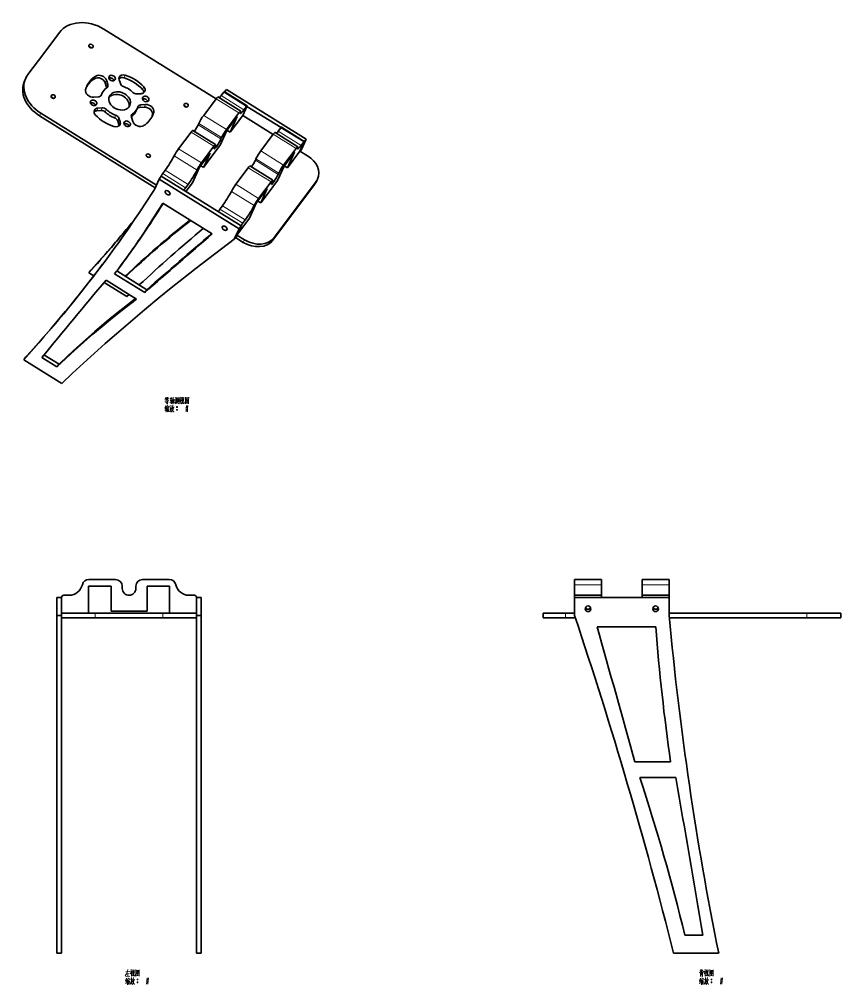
# Model space of a CAD drawing. Extents: x 165 to 1032, y 124 to 736.
# Drawn here: x 667.7 to 1032.5, y 307.2 to 736 of the extents above; entities that cross this region are included whole.
import ezdxf

# ---------------------------------------------------------------- set-up
doc = ezdxf.new("R2010")
doc.units = 0

msp = doc.modelspace()

# ---------------------------------------------------------------- linework, layer by layer
at = {"color": 7, "lineweight": 35, "ltscale": 0.291678}
msp.add_line((685.58, 730.16), (678.58, 720.82), dxfattribs=at)
at = {"color": 7, "lineweight": 35}
for p, q in [((705.25, 731.62), (755.1, 700.63)), ((795.16, 682.77), (759.69, 704.81)), ((676.72, 693.12), (728.11, 661.18)), ((677.25, 694.28), (728.63, 662.34)), ((765.3, 642.94), (729.83, 664.98)), ((766.23, 644.19), (730.76, 666.23)), ((753.41, 640.66), (731.45, 654.3)), ((914.3, 479.16), (956.3, 479.16)), ((1017.49, 472.16), (956.3, 472.16)), ((684.47, 471.16), (684.47, 321.16)), ((686.47, 470.16), (686.47, 321.16)), ((746.47, 471.16), (746.47, 321.16)), ((748.47, 471.16), (748.47, 321.16)), ((1017.49, 470.16), (956.4, 470.16)), ((924.33, 466.16), (950.33, 466.16)), ((958.3, 321.16), (978.3, 321.16))]:
    msp.add_line(p, q, dxfattribs=at)
at = {"color": 7, "lineweight": 35, "ltscale": 0.291677}
msp.add_line((671.58, 711.49), (678.58, 720.82), dxfattribs=at)
at = {"color": 7, "lineweight": 35, "ltscale": 0.031879}
for p, q in [((670.59, 709.81), (670.06, 708.64)), ((720.03, 696.22), (719.5, 695.06)), ((800.17, 665.03), (799.65, 663.87))]:
    msp.add_line(p, q, dxfattribs=at)
at = {"color": 7, "lineweight": 13, "ltscale": 0.03188}
for p, q in [((701.65, 710.74), (701.12, 709.57)), ((706.42, 708.88), (705.9, 707.72)), ((723.78, 698.09), (723.25, 696.93)), ((710.53, 693.39), (710, 692.23)), ((712.5, 690.42), (711.98, 689.26)), ((718.04, 693.95), (717.51, 692.79)), ((767.74, 638.04), (767.21, 636.88))]:
    msp.add_line(p, q, dxfattribs=at)
at = {"color": 7, "lineweight": 35, "ltscale": 0.049095}
msp.add_line((705.9, 707.72), (706.51, 705.85), dxfattribs=at)
at = {"color": 7, "lineweight": 35, "ltscale": 0.049094}
for p, q in [((706.42, 708.88), (707.04, 707.01)), ((718.15, 690.58), (717.53, 692.45))]:
    msp.add_line(p, q, dxfattribs=at)
at = {"color": 7, "lineweight": 35, "ltscale": 0.042528}
for p, q in [((712.6, 707.43), (712.07, 709.04)), ((711.97, 692.04), (712.5, 690.42))]:
    msp.add_line(p, q, dxfattribs=at)
at = {"color": 7, "lineweight": 13, "ltscale": 0.031879}
for p, q in [((714.81, 711.11), (714.28, 709.95)), ((707.04, 707.01), (706.51, 705.85)), ((723.01, 706.01), (722.48, 704.85)), ((702.68, 696.52), (702.16, 695.36)), ((704.53, 696.66), (704, 695.5)), ((706.44, 695.93), (705.91, 694.77)), ((721.65, 697.93), (721.12, 696.77)), ((727.42, 694.72), (726.89, 693.56)), ((677.25, 694.28), (676.72, 693.12)), ((711.97, 692.04), (711.45, 690.87)), ((799.51, 663.91), (798.98, 662.74)), ((780.85, 639.01), (780.32, 637.85))]:
    msp.add_line(p, q, dxfattribs=at)
at = {"color": 7, "lineweight": 35, "ltscale": 0.031878}
msp.add_line((704.54, 703.24), (704.02, 702.08), dxfattribs=at)
at = {"color": 7, "lineweight": 35, "ltscale": 0.046906}
for p, q in [((758.5, 703.56), (757.37, 702.06)), ((783.89, 687.78), (782.76, 686.28)), ((731.44, 667.47), (732.56, 668.97)), ((741.57, 661.17), (742.7, 662.67)), ((756.83, 651.69), (757.95, 653.19)), ((766.96, 645.39), (768.08, 646.89))]:
    msp.add_line(p, q, dxfattribs=at)
at = {"color": 7, "lineweight": 13, "ltscale": 0.298271}
for p, q in [((768.63, 697.26), (758.5, 703.56)), ((757.3, 682.84), (747.17, 689.14)), ((757.56, 683.42), (747.43, 689.72)), ((794.02, 681.48), (783.89, 687.78)), ((754.14, 679.55), (744.01, 685.85)), ((790.64, 678.59), (780.51, 684.88)), ((785.13, 671.23), (775, 677.53)), ((746.65, 669.02), (736.52, 675.32)), ((782.69, 667.06), (772.56, 673.36)), ((742.7, 662.67), (732.56, 668.97)), ((741.57, 661.17), (731.44, 667.47)), ((774.02, 656.42), (763.89, 662.71)), ((772.04, 653.24), (761.91, 659.54)), ((768.08, 646.89), (757.95, 653.19)), ((766.96, 645.39), (756.83, 651.69))]:
    msp.add_line(p, q, dxfattribs=at)
at = {"color": 7, "lineweight": 35, "ltscale": 0.298273}
msp.add_line((768.9, 697.53), (758.76, 703.83), dxfattribs=at)
at = {"color": 7, "lineweight": 35, "ltscale": 0.03324}
msp.add_line((758.9, 703.75), (759.69, 704.81), dxfattribs=at)
at = {"color": 7, "lineweight": 35, "ltscale": 0.05344}
for p, q in [((702.93, 701.53), (700.79, 701.37)), ((721.65, 697.93), (723.78, 698.09))]:
    msp.add_line(p, q, dxfattribs=at)
at = {"color": 7, "lineweight": 13, "ltscale": 0.009233}
msp.add_line((704.28, 702.5), (704.12, 702.16), dxfattribs=at)
at = {"color": 7, "lineweight": 35, "ltscale": 0.046291}
for p, q in [((721.89, 702.94), (720.04, 702.8)), ((702.68, 696.52), (704.53, 696.66))]:
    msp.add_line(p, q, dxfattribs=at)
at = {"color": 7, "lineweight": 35, "ltscale": 0.2297}
for p, q in [((749.61, 693.31), (755.12, 700.66)), ((759.74, 687.01), (765.26, 694.37)), ((744.01, 685.85), (738.5, 678.49)), ((775, 677.53), (780.51, 684.88)), ((785.13, 671.23), (790.64, 678.59)), ((769.4, 670.06), (763.89, 662.71))]:
    msp.add_line(p, q, dxfattribs=at)
at = {"color": 7, "lineweight": 13, "ltscale": 0.298272}
for p, q in [((765.26, 694.37), (755.12, 700.66)), ((759.74, 687.01), (749.61, 693.31)), ((748.63, 672.2), (738.5, 678.49)), ((740.84, 659.97), (730.71, 666.26)), ((766.23, 644.19), (756.1, 650.48))]:
    msp.add_line(p, q, dxfattribs=at)
at = {"color": 7, "lineweight": 35, "ltscale": 0.298271}
msp.add_line((766.05, 695.17), (755.92, 701.47), dxfattribs=at)
at = {"color": 7, "lineweight": 13, "ltscale": 0.29827}
for p, q in [((767.51, 695.76), (757.37, 702.06)), ((792.9, 679.98), (782.76, 686.28)), ((782.95, 667.64), (772.82, 673.94)), ((779.53, 663.77), (769.4, 670.06))]:
    msp.add_line(p, q, dxfattribs=at)
at = {"color": 7, "lineweight": 35, "ltscale": 0.04629}
msp.add_line((702.16, 695.36), (704, 695.5), dxfattribs=at)
at = {"color": 7, "lineweight": 35, "ltscale": 0.053438}
msp.add_line((721.12, 696.77), (723.25, 696.93), dxfattribs=at)
at = {"color": 7, "lineweight": 35, "ltscale": 0.111576}
msp.add_line((766.99, 693.24), (768.84, 697.3), dxfattribs=at)
at = {"color": 7, "lineweight": 35, "ltscale": 0.046905}
for p, q in [((768.63, 697.26), (767.51, 695.76)), ((794.02, 681.48), (792.9, 679.98))]:
    msp.add_line(p, q, dxfattribs=at)
at = {"color": 7, "lineweight": 35, "ltscale": 0.445686}
msp.add_line((783.98, 687.89), (768.84, 697.3), dxfattribs=at)
at = {"color": 7, "lineweight": 35, "ltscale": 0.042527}
msp.add_line((711.45, 690.87), (711.98, 689.26), dxfattribs=at)
at = {"color": 7, "lineweight": 35, "ltscale": 0.194452}
for p, q in [((764.55, 692.74), (759.89, 686.52)), ((789.94, 676.96), (785.28, 670.74)), ((773.14, 654.56), (777.81, 660.78))]:
    msp.add_line(p, q, dxfattribs=at)
at = {"color": 7, "lineweight": 35, "ltscale": 0.233343}
msp.add_line((761.4, 685.77), (766.99, 693.24), dxfattribs=at)
at = {"color": 7, "lineweight": 35, "ltscale": 0.191274}
for p, q in [((764.55, 692.74), (761.4, 685.77)), ((789.94, 676.96), (786.78, 669.99))]:
    msp.add_line(p, q, dxfattribs=at)
at = {"color": 7, "lineweight": 35, "ltscale": 0.397187}
msp.add_line((766.99, 693.24), (780.49, 684.85), dxfattribs=at)
at = {"color": 7, "lineweight": 35, "ltscale": 0.298272}
for p, q in [((754.93, 680.34), (744.79, 686.64)), ((794.29, 681.75), (784.15, 688.05)), ((791.44, 679.39), (781.31, 685.69)), ((780.32, 664.56), (770.18, 670.86))]:
    msp.add_line(p, q, dxfattribs=at)
at = {"color": 7, "lineweight": 35, "ltscale": 0.01594}
for p, q in [((747.43, 689.72), (747.17, 689.14)), ((757.56, 683.42), (757.3, 682.84)), ((782.95, 667.64), (782.69, 667.06))]:
    msp.add_line(p, q, dxfattribs=at)
at = {"color": 7, "lineweight": 35, "ltscale": 0.175334}
for p, q in [((756.99, 680.13), (759.89, 686.52)), ((749.53, 670.17), (752.42, 676.56)), ((782.38, 664.35), (785.28, 670.74)), ((774.92, 654.39), (777.81, 660.78))]:
    msp.add_line(p, q, dxfattribs=at)
at = {"color": 7, "lineweight": 35, "ltscale": 0.041509}
for p, q in [((761.4, 685.77), (759.99, 686.65)), ((786.78, 669.99), (785.37, 670.87))]:
    msp.add_line(p, q, dxfattribs=at)
at = {"color": 7, "lineweight": 35, "ltscale": 0.127516}
for p, q in [((793.05, 678.12), (795.16, 682.77)), ((763.19, 638.29), (765.3, 642.94))]:
    msp.add_line(p, q, dxfattribs=at)
at = {"color": 7, "lineweight": 35, "ltscale": 0.03889}
for p, q in [((794.23, 681.52), (795.16, 682.77)), ((765.3, 642.94), (766.23, 644.19)), ((698.6, 623.36), (699.54, 624.6)), ((723.43, 614.63), (724.36, 615.87)), ((684.45, 581.55), (685.38, 582.79))]:
    msp.add_line(p, q, dxfattribs=at)
at = {"color": 7, "lineweight": 35, "ltscale": 0.229702}
for p, q in [((754.14, 679.55), (748.63, 672.2)), ((779.53, 663.77), (774.02, 656.42))]:
    msp.add_line(p, q, dxfattribs=at)
at = {"color": 7, "lineweight": 35, "ltscale": 0.155562}
for p, q in [((756.99, 680.13), (753.26, 675.15)), ((749.53, 670.17), (753.26, 675.15)), ((782.38, 664.35), (778.65, 659.37)), ((774.92, 654.39), (778.65, 659.37))]:
    msp.add_line(p, q, dxfattribs=at)
at = {"color": 7, "lineweight": 35, "ltscale": 0.015939}
for p, q in [((754.74, 679.66), (754.48, 679.08)), ((772.82, 673.94), (772.56, 673.36)), ((780.13, 663.88), (779.87, 663.3))]:
    msp.add_line(p, q, dxfattribs=at)
at = {"color": 7, "lineweight": 35, "ltscale": 0.012817}
for p, q in [((755.1, 679.22), (754.67, 679.49)), ((780.49, 663.44), (780.06, 663.71))]:
    msp.add_line(p, q, dxfattribs=at)
at = {"color": 7, "lineweight": 35, "ltscale": 0.111578}
msp.add_line((792.38, 677.46), (794.23, 681.52), dxfattribs=at)
msp.add_line((792.38, 677.46), (794.23, 681.52), dxfattribs=at)
at = {"color": 7, "lineweight": 35, "ltscale": 0.023026}
msp.add_line((792.5, 677.39), (793.05, 678.12), dxfattribs=at)
at = {"color": 7, "lineweight": 35, "ltscale": 0.194451}
msp.add_line((747.76, 670.34), (752.42, 676.56), dxfattribs=at)
at = {"color": 7, "lineweight": 35, "ltscale": 0.233342}
for p, q in [((786.78, 669.99), (792.38, 677.46)), ((769.99, 647.59), (764.39, 640.12))]:
    msp.add_line(p, q, dxfattribs=at)
at = {"color": 7, "lineweight": 35, "ltscale": 0.098566}
msp.add_line((792.38, 677.46), (795.73, 675.38), dxfattribs=at)
at = {"color": 7, "lineweight": 35, "ltscale": 0.191276}
msp.add_line((747.76, 670.34), (744.6, 663.37), dxfattribs=at)
at = {"color": 7, "lineweight": 35, "ltscale": 0.03805}
for p, q in [((749.53, 670.17), (748.23, 670.98)), ((774.92, 654.39), (773.62, 655.19))]:
    msp.add_line(p, q, dxfattribs=at)
at = {"color": 7, "lineweight": 35, "ltscale": 0.127515}
for p, q in [((729.83, 664.98), (727.73, 660.34)), ((764.12, 639.54), (766.23, 644.19))]:
    msp.add_line(p, q, dxfattribs=at)
at = {"color": 7, "lineweight": 35, "ltscale": 0.038891}
for p, q in [((729.83, 664.98), (730.76, 666.23)), ((763.19, 638.29), (764.12, 639.54)), ((711.73, 625.17), (712.66, 626.41)), ((669.68, 584.77), (670.61, 586.02))]:
    msp.add_line(p, q, dxfattribs=at)
at = {"color": 7, "lineweight": 35, "ltscale": 0.007686}
msp.add_line((730.58, 665.98), (730.71, 666.26), dxfattribs=at)
at = {"color": 7, "lineweight": 35, "ltscale": 0.122293}
msp.add_line((744.6, 663.37), (741.66, 659.45), dxfattribs=at)
at = {"color": 7, "lineweight": 35, "ltscale": 0.388904}
for p, q in [((798.98, 662.74), (789.65, 650.3)), ((780.85, 639.01), (790.18, 651.46))]:
    msp.add_line(p, q, dxfattribs=at)
at = {"color": 7, "lineweight": 35, "ltscale": 0.388905}
for p, q in [((799.51, 663.91), (790.18, 651.46)), ((780.32, 637.85), (789.65, 650.3))]:
    msp.add_line(p, q, dxfattribs=at)
at = {"color": 7, "lineweight": 35, "ltscale": 0.191275}
msp.add_line((773.14, 654.56), (769.99, 647.59), dxfattribs=at)
at = {"color": 7, "lineweight": 35, "ltscale": 0.111577}
msp.add_line((764.39, 640.12), (766.23, 644.19), dxfattribs=at)
at = {"color": 7, "lineweight": 35, "ltscale": 0.102027}
msp.add_line((763.74, 639.03), (767.21, 636.88), dxfattribs=at)
at = {"color": 7, "lineweight": 35, "ltscale": 0.098567}
msp.add_line((764.39, 640.12), (767.74, 638.04), dxfattribs=at)
at = {"color": 7, "lineweight": 35, "ltscale": 0.064885}
msp.add_line((700.81, 621.99), (698.6, 623.36), dxfattribs=at)
at = {"color": 7, "lineweight": 35, "ltscale": 0.393765}
msp.add_line((723.43, 614.63), (710.05, 622.94), dxfattribs=at)
at = {"color": 7, "lineweight": 35, "ltscale": 0.393766}
msp.add_line((724.36, 615.87), (710.98, 624.19), dxfattribs=at)
at = {"color": 7, "lineweight": 35, "ltscale": 0.296359}
msp.add_line((715.49, 612.86), (705.43, 619.12), dxfattribs=at)
at = {"color": 7, "lineweight": 35, "ltscale": 0.397695}
msp.add_line((719.76, 611.7), (706.25, 620.1), dxfattribs=at)
at = {"color": 7, "lineweight": 35, "ltscale": 0.032774}
msp.add_line((716.45, 613.76), (715.49, 612.86), dxfattribs=at)
at = {"color": 7, "lineweight": 35, "ltscale": 0.497119}
msp.add_line((686.56, 574.28), (669.68, 584.77), dxfattribs=at)
at = {"color": 7, "lineweight": 35, "ltscale": 0.198849}
msp.add_line((684.45, 581.55), (677.69, 585.75), dxfattribs=at)
at = {"color": 7, "lineweight": 35, "ltscale": 0.196979}
msp.add_line((685.38, 582.79), (678.69, 586.95), dxfattribs=at)
at = {"color": 7, "lineweight": 35, "ltscale": 0.295317}
for p, q in [((710.47, 487.16), (698.65, 487.16)), ((722.47, 487.16), (734.28, 487.16))]:
    msp.add_line(p, q, dxfattribs=at)
at = {"color": 7, "lineweight": 35, "ltscale": 0.3}
for p, q in [((914.3, 487.16), (926.3, 487.16)), ((944.37, 487.16), (956.37, 487.16)), ((698.47, 484.16), (698.47, 472.16)), ((734.47, 484.16), (734.47, 472.16)), ((914.3, 480.16), (926.3, 480.16)), ((944.37, 480.16), (956.37, 480.16))]:
    msp.add_line(p, q, dxfattribs=at)
at = {"color": 7, "lineweight": 35, "ltscale": 0.058332}
for p, q in [((914.3, 484.82), (914.3, 487.16)), ((926.3, 484.82), (926.3, 487.16)), ((944.37, 484.82), (944.37, 487.16)), ((956.37, 484.82), (956.37, 487.16))]:
    msp.add_line(p, q, dxfattribs=at)
at = {"color": 7, "lineweight": 13, "ltscale": 0.3}
for p, q in [((914.3, 484.82), (926.3, 484.82)), ((944.37, 484.82), (956.37, 484.82)), ((914.3, 479.16), (926.3, 479.16)), ((944.37, 479.16), (956.37, 479.16))]:
    msp.add_line(p, q, dxfattribs=at)
at = {"color": 7, "lineweight": 35, "ltscale": 0.116664}
for p, q in [((914.3, 480.16), (914.3, 484.82)), ((926.3, 480.16), (926.3, 484.82)), ((944.37, 480.16), (944.37, 484.82)), ((956.37, 480.16), (956.37, 484.82))]:
    msp.add_line(p, q, dxfattribs=at)
at = {"color": 7, "lineweight": 35, "ltscale": 0.25}
for p, q in [((698.47, 484.16), (708.47, 484.16)), ((734.47, 484.16), (724.47, 484.16)), ((900.34, 472.16), (910.34, 472.16)), ((900.34, 470.16), (910.34, 470.16))]:
    msp.add_line(p, q, dxfattribs=at)
at = {"color": 7, "lineweight": 35, "ltscale": 0.275}
for p, q in [((708.47, 473.16), (708.47, 484.16)), ((724.47, 473.16), (724.47, 484.16))]:
    msp.add_line(p, q, dxfattribs=at)
at = {"color": 7, "lineweight": 35, "ltscale": 0.025}
for p, q in [((713.44, 484.16), (713.44, 483.16)), ((719.49, 484.16), (719.49, 483.16)), ((914.3, 479.16), (914.3, 480.16)), ((926.3, 479.16), (926.3, 480.16)), ((944.37, 479.16), (944.37, 480.16)), ((956.37, 479.16), (956.37, 480.16))]:
    msp.add_line(p, q, dxfattribs=at)
at = {"color": 7, "lineweight": 35, "ltscale": 0.05}
for p, q in [((686.47, 479.16), (684.47, 479.16)), ((748.47, 479.16), (746.47, 479.16)), ((686.47, 472.16), (686.47, 470.16)), ((746.47, 472.16), (746.47, 470.16)), ((900.34, 472.16), (900.34, 470.16)), ((1032.49, 472.16), (1032.49, 470.16)), ((686.47, 471.16), (684.47, 471.16)), ((748.47, 471.16), (746.47, 471.16)), ((686.47, 321.16), (684.47, 321.16)), ((748.47, 321.16), (746.47, 321.16))]:
    msp.add_line(p, q, dxfattribs=at)
at = {"color": 7, "lineweight": 35, "ltscale": 0.2}
for p, q in [((684.47, 479.16), (684.47, 471.16)), ((746.47, 479.16), (746.47, 471.16)), ((748.47, 479.16), (748.47, 471.16)), ((914.3, 471.16), (914.3, 479.16)), ((956.3, 479.16), (956.3, 471.16)), ((708.47, 473.16), (716.47, 473.16)), ((724.47, 473.16), (716.47, 473.16)), ((963.3, 329.16), (971.3, 329.16))]:
    msp.add_line(p, q, dxfattribs=at)
at = {"color": 7, "lineweight": 35, "ltscale": 0.175}
for p, q in [((686.47, 472.16), (686.47, 479.16)), ((746.47, 472.16), (746.47, 479.16)), ((956.37, 472.16), (956.37, 479.16))]:
    msp.add_line(p, q, dxfattribs=at)
at = {"color": 7, "lineweight": 35, "ltscale": 0.060304}
msp.add_line((687.47, 480.16), (689.88, 480.16), dxfattribs=at)
at = {"color": 7, "lineweight": 35, "ltscale": 0.060306}
msp.add_line((745.47, 480.16), (743.05, 480.16), dxfattribs=at)
at = {"color": 7, "lineweight": 35, "ltscale": 0.375}
for p, q in [((686.47, 472.16), (701.47, 472.16)), ((701.47, 472.16), (716.47, 472.16)), ((731.47, 472.16), (716.47, 472.16)), ((731.47, 472.16), (746.47, 472.16)), ((686.47, 470.16), (701.47, 470.16)), ((701.47, 470.16), (716.47, 470.16)), ((731.47, 470.16), (716.47, 470.16)), ((731.47, 470.16), (746.47, 470.16))]:
    msp.add_line(p, q, dxfattribs=at)
at = {"color": 7, "lineweight": 13, "ltscale": 0.05}
for p, q in [((701.47, 472.16), (701.47, 470.16)), ((731.47, 472.16), (731.47, 470.16)), ((910.34, 472.16), (910.34, 470.16)), ((1017.49, 472.16), (1017.49, 470.16))]:
    msp.add_line(p, q, dxfattribs=at)
at = {"color": 7, "lineweight": 35, "ltscale": 0.099139}
msp.add_line((914.3, 472.16), (910.34, 472.16), dxfattribs=at)
at = {"color": 7, "lineweight": 35, "ltscale": 0.001677}
msp.add_line((956.3, 472.16), (956.37, 472.16), dxfattribs=at)
at = {"color": 7, "lineweight": 35, "ltscale": 0.374998}
for p, q in [((1017.49, 472.16), (1032.49, 472.16)), ((1017.49, 470.16), (1032.49, 470.16))]:
    msp.add_line(p, q, dxfattribs=at)
at = {"color": 7, "lineweight": 35, "ltscale": 0.107515}
msp.add_line((914.64, 470.16), (910.34, 470.16), dxfattribs=at)
at = {"color": 7, "lineweight": 35, "ltscale": 0.396048}
msp.add_line((941.14, 406.16), (956.98, 406.16), dxfattribs=at)
at = {"color": 7, "lineweight": 35, "ltscale": 0.4}
msp.add_line((943.3, 399.16), (959.3, 399.16), dxfattribs=at)
at = {"color": 7, "lineweight": 35}
for points in [[(763.19, 638.29), (757.5, 634.05), (751.86, 629.76), (746.26, 625.43), (740.71, 621.06), (735.19, 616.65), (729.72, 612.2), (723.38, 606.95), (720.23, 604.3), (717.09, 601.64), (713.97, 598.96), (710.87, 596.28), (705.93, 591.95), (701.03, 587.58), (696.17, 583.18), (691.35, 578.75), (686.56, 574.28)], [(719.76, 611.7), (715.88, 608.73), (712.05, 605.72), (708.26, 602.67), (704.52, 599.58), (700.4, 596.08), (696.32, 592.52), (692.31, 588.92), (688.35, 585.26), (684.45, 581.55)], [(719.37, 611.94), (715.83, 609.22), (712.34, 606.45), (708.88, 603.66), (705.46, 600.83), (701.33, 597.32), (697.26, 593.77), (693.24, 590.16), (689.28, 586.5), (685.38, 582.79)]]:
    msp.add_lwpolyline(points, dxfattribs=at)
at = {"color": 7, "lineweight": 13}
for points in [[(732.93, 568.21), (732.4, 567.13)], [(734.19, 566.67), (732.4, 566.43)], [(732.58, 565.94), (733.94, 566.11)], [(732.72, 567.76), (733.31, 567.86)], [(732.82, 566.92), (733.84, 567.06)], [(733.07, 567.27), (732.86, 567.76)], [(733.59, 568.21), (733.24, 567.23)], [(733.31, 566.57), (733.31, 567.27)], [(733.45, 567.76), (734.12, 567.86)], [(733.59, 567.76), (733.8, 567.3)], [(733.59, 566.5), (733.59, 565.1)], [(735.48, 566.08), (734.54, 565.76)], [(734.61, 567.48), (735.55, 567.58)], [(734.75, 566.46), (735.45, 566.57)], [(735.24, 568.21), (734.82, 566.5)], [(735.17, 567.13), (735.17, 565.13)], [(735.62, 565.31), (735.62, 567.09)], [(735.62, 566.88), (736.43, 566.99)], [(735.76, 566.22), (736.29, 566.29)], [(736.08, 568.14), (736.04, 566.81), (736.01, 565.48)], [(736.46, 567.06), (736.39, 565.31)], [(736.85, 567.27), (737.13, 566.88)], [(737.02, 568.11), (737.27, 567.62)], [(737.34, 567.02), (737.06, 565.45)], [(737.55, 566.01), (737.55, 567.97)], [(737.55, 567.72), (738.11, 567.79)], [(737.58, 565.62), (737.76, 566.25)], [(737.83, 567.37), (737.76, 566.25)], [(738.11, 567.93), (738.11, 566.04)], [(738.39, 566.11), (738.39, 567.62)], [(738.67, 568.21), (738.67, 566.67), (738.67, 565.13)], [(739.65, 567.48), (739.47, 566.99), (738.98, 566.25)], [(739.02, 567.27), (739.58, 567.34)], [(739.3, 568.14), (739.58, 567.72)], [(739.47, 566.99), (739.47, 565.2)], [(739.47, 566.81), (739.79, 566.5)], [(740.07, 568.11), (740.07, 566.43)], [(740.73, 567.93), (740.07, 567.86)], [(740.28, 566.46), (740.1, 565.83)], [(740.38, 567.51), (740.28, 566.46)], [(740.42, 565.48), (740.42, 566.57)], [(740.66, 566.36), (740.73, 568.04)], [(740.98, 566.01), (740.98, 565.38)], [(741.5, 568.14), (741.5, 566.67), (741.5, 565.17)], [(741.5, 568.11), (741.5, 566.71), (741.5, 565.31)], [(742.97, 567.97), (741.5, 567.83)], [(741.57, 566.22), (742.06, 566.64)], [(742.27, 567.69), (741.71, 566.88)], [(742.03, 567.13), (742.73, 566.39)], [(742.03, 566.04), (742.38, 565.66)], [(742.06, 567.34), (742.52, 567.41)], [(742.06, 566.64), (742.27, 566.92)], [(742.13, 566.43), (742.38, 566.15)], [(742.27, 566.92), (742.62, 567.55)], [(742.73, 566.39), (742.9, 566.43)], [(742.94, 565.34), (742.94, 566.71), (742.97, 568.11)], [(732.33, 561.95), (733.03, 562.33)], [(732.79, 563.38), (732.37, 563.24)], [(732.86, 564.4), (732.4, 563.31)], [(732.44, 562.61), (732.96, 562.79)], [(732.93, 563.63), (732.47, 562.61)], [(733.24, 563.1), (732.93, 562.61)], [(732.96, 565.94), (733.1, 565.45)], [(733.17, 564.08), (733.07, 563.52)], [(733.17, 563.94), (734.22, 564.08)], [(733.42, 563.66), (733.24, 563.1)], [(733.59, 565.13), (733.59, 565.1), (733.28, 565.38)], [(733.28, 563.17), (733.28, 561.46)], [(733.49, 563.38), (734.19, 563.49)], [(733.56, 564.57), (733.73, 564.19)], [(733.56, 562.96), (733.59, 561.56)], [(733.56, 562.86), (734.08, 562.93)], [(733.59, 562.3), (733.98, 562.37)], [(734.05, 561.81), (733.63, 561.74)], [(733.8, 563.42), (733.73, 562.86)], [(734.12, 563.03), (734.05, 561.63)], [(734.26, 564.19), (734.12, 563.73)], [(735.03, 563.8), (734.92, 562.89), (734.82, 562.47), (734.5, 561.6)], [(734.54, 563.73), (735.59, 563.87)], [(735.34, 563.31), (735.24, 562.47), (735.1, 561.63), (734.89, 561.91)], [(734.96, 563.14), (735.34, 563.21)], [(735.03, 564.64), (735.13, 564.08)], [(735.73, 562.05), (735.34, 561.53)], [(735.73, 563.31), (735.55, 562.75)], [(735.62, 565.45), (736.39, 565.52)], [(735.66, 563.07), (736.22, 561.63)], [(735.87, 563.94), (735.73, 563.31)], [(736.01, 562.68), (735.73, 562.05)], [(735.8, 563.56), (736.5, 563.7)], [(735.94, 564.68), (735.87, 563.94)], [(736.22, 563.63), (736.01, 562.68)], [(737.06, 565.45), (736.85, 565.87)], [(737.16, 565.13), (737.58, 565.62)], [(737.55, 563.77), (737.93, 563.77)], [(737.55, 562.51), (737.93, 562.51)], [(737.58, 563.87), (737.9, 563.87)], [(737.58, 563.63), (737.9, 563.63)], [(737.58, 562.61), (737.9, 562.61)], [(737.58, 562.37), (737.9, 562.37)], [(738.18, 565.38), (737.83, 565.9)], [(738.67, 565.13), (738.35, 565.59)], [(739.58, 565.2), (739.86, 565.48)], [(739.86, 565.48), (740.1, 565.83)], [(740.56, 565.38), (740.42, 565.48)], [(740.98, 565.38), (740.56, 565.38)], [(741.5, 565.41), (742.87, 565.52)], [(741.99, 564.5), (741.89, 563.1), (741.78, 561.7)], [(741.99, 563.77), (742.38, 563.77)], [(741.99, 562.51), (742.38, 562.51)], [(742.03, 563.87), (742.34, 563.87)], [(742.03, 563.63), (742.34, 563.63)], [(742.03, 562.61), (742.34, 562.61)], [(742.03, 562.37), (742.34, 562.37)], [(742.59, 564.5), (742.48, 563.1), (742.38, 561.7)], [(742.94, 565.24), (742.94, 565.34), (742.87, 565.52)], [(736.22, 561.63), (736.53, 561.63)], [(714.97, 312.97), (716.79, 313.11)], [(715.78, 313.04), (715.32, 311.99)], [(715.99, 313.98), (715.78, 313.04)], [(717.67, 313.21), (717.49, 312.72), (717, 311.99)], [(717.04, 313), (717.6, 313.07)], [(717.32, 313.88), (717.6, 313.46)], [(718.09, 313.84), (718.09, 312.16)], [(718.75, 313.67), (718.09, 313.6)], [(718.4, 313.25), (718.3, 312.2)], [(718.68, 312.09), (718.75, 313.77)], [(719.52, 313.88), (719.52, 312.41), (719.52, 310.9)], [(719.52, 313.84), (719.52, 312.44), (719.52, 311.04)], [(720.99, 313.7), (719.52, 313.56)], [(720.29, 313.42), (719.73, 312.62)], [(720.08, 313.07), (720.54, 313.14)], [(720.29, 312.65), (720.64, 313.28)], [(720.96, 311.08), (720.96, 312.44), (720.99, 313.84)], [(969.87, 313.28), (970.4, 313.42)], [(970.4, 313.88), (970.4, 312.55)], [(970.78, 313.88), (970.78, 312.79)], [(971.34, 313.6), (970.78, 313.07)], [(971.59, 312.69), (971.55, 313.18)], [(972.53, 313.21), (972.36, 312.72), (971.87, 311.99)], [(971.9, 313), (972.46, 313.07)], [(972.18, 313.88), (972.46, 313.46)], [(972.95, 313.84), (972.95, 312.16)], [(973.62, 313.67), (972.95, 313.6)], [(973.27, 313.25), (973.16, 312.2)], [(973.55, 312.09), (973.62, 313.77)], [(974.39, 313.88), (974.39, 312.41), (974.39, 310.9)], [(974.39, 313.84), (974.39, 312.44), (974.39, 311.04)], [(975.86, 313.7), (974.39, 313.56)], [(975.16, 313.42), (974.6, 312.62)], [(974.95, 313.07), (975.4, 313.14)], [(975.16, 312.65), (975.51, 313.28)], [(975.82, 311.08), (975.82, 312.44), (975.86, 313.84)], [(715.32, 311.99), (714.76, 311.11)], [(715.29, 309.12), (714.87, 308.98)], [(715.36, 310.13), (714.9, 309.05)], [(715.43, 309.36), (714.97, 308.35)], [(715.08, 310.87), (716.79, 310.97)], [(715.74, 308.84), (715.43, 308.35)], [(715.46, 312.06), (716.55, 312.16)], [(715.67, 309.82), (715.57, 309.26)], [(715.67, 309.68), (716.72, 309.82)], [(715.92, 309.4), (715.74, 308.84)], [(715.78, 308.91), (715.78, 307.19)], [(715.99, 312.09), (715.95, 310.9)], [(715.99, 309.12), (716.69, 309.22)], [(716.06, 310.31), (716.23, 309.92)], [(716.3, 309.15), (716.23, 308.59)], [(716.62, 308.77), (716.55, 307.37)], [(716.76, 309.92), (716.62, 309.47)], [(717.53, 309.54), (717.42, 308.63), (717.32, 308.21), (717, 307.33)], [(717.04, 309.47), (718.09, 309.61)], [(717.84, 309.05), (717.74, 308.21), (717.6, 307.37), (717.39, 307.65)], [(717.46, 308.87), (717.84, 308.94)], [(717.49, 312.72), (717.49, 310.94)], [(717.49, 312.55), (717.81, 312.23)], [(717.53, 310.38), (717.63, 309.82)], [(717.6, 310.94), (717.88, 311.22)], [(717.88, 311.22), (718.12, 311.57)], [(718.23, 309.05), (718.05, 308.49)], [(718.3, 312.2), (718.12, 311.57)], [(718.16, 308.8), (718.72, 307.37)], [(718.37, 309.68), (718.23, 309.05)], [(718.3, 309.29), (719, 309.43)], [(718.44, 310.41), (718.37, 309.68)], [(718.44, 311.22), (718.44, 312.3)], [(718.58, 311.11), (718.44, 311.22)], [(718.72, 309.36), (718.51, 308.42)], [(719, 311.11), (718.58, 311.11)], [(719, 311.74), (719, 311.11)], [(719.52, 311.15), (720.89, 311.25)], [(719.59, 311.95), (720.08, 312.37)], [(720.05, 312.86), (720.75, 312.13)], [(720.05, 311.78), (720.4, 311.39)], [(720.05, 309.5), (720.43, 309.5)], [(720.08, 312.37), (720.29, 312.65)], [(720.08, 309.61), (720.4, 309.61)], [(720.08, 309.36), (720.4, 309.36)], [(720.15, 312.16), (720.4, 311.88)], [(720.75, 312.13), (720.92, 312.16)], [(720.96, 310.97), (720.96, 311.08), (720.89, 311.25)], [(724.49, 310.24), (724.39, 308.84), (724.28, 307.44)], [(724.49, 309.5), (724.88, 309.5)], [(724.53, 309.61), (724.84, 309.61)], [(724.53, 309.36), (724.84, 309.36)], [(725.09, 310.24), (724.98, 308.84), (724.88, 307.44)], [(969.66, 312.62), (970.4, 312.9)], [(970.15, 309.12), (969.73, 308.98)], [(970.22, 310.13), (969.77, 309.05)], [(970.29, 309.36), (969.84, 308.35)], [(970.22, 312.44), (970.22, 310.8)], [(970.22, 312.27), (971.06, 312.34)], [(970.22, 311.85), (970.89, 311.92)], [(970.22, 311.53), (970.89, 311.6)], [(970.61, 308.84), (970.29, 308.35)], [(970.54, 309.82), (970.43, 309.26)], [(970.54, 309.68), (971.59, 309.82)], [(970.78, 309.4), (970.61, 308.84)], [(970.64, 308.91), (970.64, 307.19)], [(970.78, 312.79), (970.89, 312.65)], [(971.06, 310.83), (970.78, 311.08)], [(970.85, 309.12), (971.55, 309.22)], [(970.89, 312.65), (971.59, 312.69)], [(970.92, 310.31), (971.1, 309.92)], [(971.06, 312.41), (971.06, 310.83)], [(971.17, 309.15), (971.1, 308.59)], [(971.48, 308.77), (971.41, 307.37)], [(971.62, 309.92), (971.48, 309.47)], [(972.39, 309.54), (972.29, 308.63), (972.18, 308.21), (971.87, 307.33)], [(971.9, 309.47), (972.95, 309.61)], [(972.71, 309.05), (972.6, 308.21), (972.46, 307.37), (972.25, 307.65)], [(972.32, 308.87), (972.71, 308.94)], [(972.36, 312.72), (972.36, 310.94)], [(972.36, 312.55), (972.67, 312.23)], [(972.39, 310.38), (972.5, 309.82)], [(972.46, 310.94), (972.74, 311.22)], [(972.74, 311.22), (972.99, 311.57)], [(973.09, 309.05), (972.92, 308.49)], [(973.16, 312.2), (972.99, 311.57)], [(973.02, 308.8), (973.58, 307.37)], [(973.23, 309.68), (973.09, 309.05)], [(973.16, 309.29), (973.86, 309.43)], [(973.3, 310.41), (973.23, 309.68)], [(973.3, 311.22), (973.3, 312.3)], [(973.44, 311.11), (973.3, 311.22)], [(973.58, 309.36), (973.37, 308.42)], [(973.86, 311.11), (973.44, 311.11)], [(973.86, 311.74), (973.86, 311.11)], [(974.39, 311.15), (975.75, 311.25)], [(974.46, 311.95), (974.95, 312.37)], [(974.91, 312.86), (975.61, 312.13)], [(974.91, 311.78), (975.26, 311.39)], [(974.91, 309.5), (975.3, 309.5)], [(974.95, 312.37), (975.16, 312.65)], [(974.95, 309.61), (975.26, 309.61)], [(974.95, 309.36), (975.26, 309.36)], [(975.02, 312.16), (975.26, 311.88)], [(975.61, 312.13), (975.79, 312.16)], [(975.82, 310.97), (975.82, 311.08), (975.75, 311.25)], [(979.36, 310.24), (979.25, 308.84), (979.15, 307.44)], [(979.36, 309.5), (979.74, 309.5)], [(979.39, 309.61), (979.71, 309.61)], [(979.39, 309.36), (979.71, 309.36)], [(979.95, 310.24), (979.85, 308.84), (979.74, 307.44)], [(714.83, 307.68), (715.53, 308.07)], [(714.94, 308.35), (715.46, 308.52)], [(716.06, 308.7), (716.09, 307.3)], [(716.06, 308.59), (716.58, 308.66)], [(716.09, 308.03), (716.48, 308.1)], [(716.55, 307.54), (716.13, 307.47)], [(718.23, 307.79), (717.84, 307.26)], [(718.51, 308.42), (718.23, 307.79)], [(718.72, 307.37), (719.03, 307.37)], [(720.05, 308.24), (720.43, 308.24)], [(720.08, 308.35), (720.4, 308.35)], [(720.08, 308.1), (720.4, 308.1)], [(724.49, 308.24), (724.88, 308.24)], [(724.53, 308.35), (724.84, 308.35)], [(724.53, 308.1), (724.84, 308.1)], [(969.7, 307.68), (970.4, 308.07)], [(969.8, 308.35), (970.33, 308.52)], [(970.92, 308.7), (970.96, 307.3)], [(970.92, 308.59), (971.45, 308.66)], [(970.96, 308.03), (971.34, 308.1)], [(971.41, 307.54), (970.99, 307.47)], [(973.09, 307.79), (972.71, 307.26)], [(973.37, 308.42), (973.09, 307.79)], [(973.58, 307.37), (973.9, 307.37)], [(974.91, 308.24), (975.3, 308.24)], [(974.95, 308.35), (975.26, 308.35)], [(974.95, 308.1), (975.26, 308.1)], [(979.36, 308.24), (979.74, 308.24)], [(979.39, 308.35), (979.71, 308.35)], [(979.39, 308.1), (979.71, 308.1)]]:
    msp.add_lwpolyline(points, dxfattribs=at)
for points in [[(737.65, 563.56), (737.83, 563.56), (737.93, 563.66), (737.93, 563.84), (737.83, 563.94), (737.65, 563.94), (737.55, 563.84), (737.55, 563.66)], [(737.65, 562.3), (737.83, 562.3), (737.93, 562.4), (737.93, 562.58), (737.83, 562.68), (737.65, 562.68), (737.55, 562.58), (737.55, 562.4)], [(742.1, 563.56), (742.27, 563.56), (742.38, 563.66), (742.38, 563.84), (742.27, 563.94), (742.1, 563.94), (741.99, 563.84), (741.99, 563.66)], [(742.1, 562.3), (742.27, 562.3), (742.38, 562.4), (742.38, 562.58), (742.27, 562.68), (742.1, 562.68), (741.99, 562.58), (741.99, 562.4)], [(720.15, 309.29), (720.33, 309.29), (720.43, 309.4), (720.43, 309.57), (720.33, 309.68), (720.15, 309.68), (720.05, 309.57), (720.05, 309.4)], [(724.6, 309.29), (724.77, 309.29), (724.88, 309.4), (724.88, 309.57), (724.77, 309.68), (724.6, 309.68), (724.49, 309.57), (724.49, 309.4)], [(975.02, 309.29), (975.19, 309.29), (975.3, 309.4), (975.3, 309.57), (975.19, 309.68), (975.02, 309.68), (974.91, 309.57), (974.91, 309.4)], [(979.46, 309.29), (979.64, 309.29), (979.74, 309.4), (979.74, 309.57), (979.64, 309.68), (979.46, 309.68), (979.36, 309.57), (979.36, 309.4)], [(720.15, 308.03), (720.33, 308.03), (720.43, 308.14), (720.43, 308.31), (720.33, 308.42), (720.15, 308.42), (720.05, 308.31), (720.05, 308.14)], [(724.6, 308.03), (724.77, 308.03), (724.88, 308.14), (724.88, 308.31), (724.77, 308.42), (724.6, 308.42), (724.49, 308.31), (724.49, 308.14)], [(975.02, 308.03), (975.19, 308.03), (975.3, 308.14), (975.3, 308.31), (975.19, 308.42), (975.02, 308.42), (974.91, 308.31), (974.91, 308.14)], [(979.46, 308.03), (979.64, 308.03), (979.74, 308.14), (979.74, 308.31), (979.64, 308.42), (979.46, 308.42), (979.36, 308.31), (979.36, 308.14)]]:
    msp.add_lwpolyline(points, close=True, dxfattribs=at)
at = {"color": 7, "lineweight": 35}
for centre in [(920.3, 474.16), (950.3, 474.16)]:
    msp.add_circle(centre, 1.25, dxfattribs=at)
for centre, radius, start, end in [((257.78, 961.27), 558.04, 323.1398, 327.3664), ((420.3, 843.66), 364.24, 323.1407, 328.6768), ((421.3, 844.85), 364.15, 323.1402, 328.4338), ((284.23, 1001.99), 561.3, 317.5807, 320.6554), ((285.11, 1003.28), 561.38, 317.5809, 320.5756), ((982.24, 343.31), 386.14, 128.1892, 133.8397), ((981.7, 341.61), 386.74, 127.9491, 133.598), ((1290.64, 1.83), 839.14, 130.16201, 132.75525), ((17804.41, -19029.43), 26031.69, 130.920369, 131.007741), ((17805.14, -19027.95), 26031.38, 130.923935, 131.007741), ((256.83, 962.08), 559.29, 317.5747, 323.1311), ((257.73, 963.36), 559.34, 317.5749, 323.0514), ((420.71, 843.37), 363.74, 322.6985, 323.1375), ((7308.95, -4896.91), 8604.25, 140.118913, 140.416381), ((689.88, 486.16), 6, 270, 347.1593), ((698.65, 484.16), 3, 90, 167.1593), ((710.44, 484.16), 3, 0, 89.5723), ((722.49, 484.16), 3, 90.4277, 180), ((734.28, 484.16), 3, 12.8407, 90), ((743.05, 486.16), 6, 192.8407, 270), ((716.44, 483.16), 3, 180, 270.4303), ((716.49, 483.16), 3, 269.5697, 360), ((687.47, 479.16), 1, 90, 180), ((745.47, 479.16), 1, 0, 90), ((920.3, 475.16), 1.25, 203.5781, 336.4217), ((950.37, 475.16), 1.25, 199.7951, 332.5262), ((-1024.53, -179.02), 2044.94, 14.15768, 18.53858), ((2361.16, 600.6), 1410.8, 185.26423, 191.42418), ((-59982.91, -16622.42), 63259.08, 15.6159435, 15.6723779), ((1867.42, 537.34), 919.84, 184.43846, 188.1993), ((51.71, 106.56), 938.37, 13.72222, 18.16848), ((-20454.7, -3307.84), 21732.49, 9.633958, 9.821199)]:
    msp.add_arc(centre, radius, start, end, dxfattribs=at)
for centre, major_axis, ratio, start_param, end_param in [((698.25, 722.28), (-13.66, 6.19), 0.770383, 4.543431, 6.114227), ((699.58, 724.05), (-0.911, 0.413), 0.770383, 3.141595, 6.283188), ((699.58, 724.05), (-0.911, 0.413), 0.770383, 0.000003, 0.61644), ((699.58, 724.05), (-0.911, 0.413), 0.770383, 0.61644, 3.141595), ((699.05, 722.89), (-0.911, 0.413), 0.770383, 4.115813, 5.308724), ((683.72, 702.45), (-13.66, 6.19), 0.770383, 0.000046, 1.401838), ((684.25, 703.62), (-13.66, 6.19), 0.770383, 0.000046, 1.401838), ((684.25, 703.62), (-13.66, 6.19), 0.770383, 6.114227, 6.283231), ((711.76, 698.57), (-14.57, 6.6), 0.770383, 5.808557, 6.231554), ((712.29, 699.73), (-14.57, 6.6), 0.770383, 5.808557, 6.28323), ((703.12, 707.51), (-2.73, 1.24), 0.770383, 3.758032, 5.808557), ((703.64, 708.67), (-2.73, 1.24), 0.770383, 3.758032, 5.808557), ((708.95, 709.87), (-1.37, 0.62), 0.770383, 0.000003, 3.141595), ((708.42, 708.71), (-1.37, 0.62), 0.770383, 3.758032, 5.699301), ((708.95, 709.87), (-1.37, 0.62), 0.770383, 3.758032, 6.283188), ((708.42, 708.71), (-1.37, 0.62), 0.770383, 3.726133, 3.758032), ((708.95, 709.87), (-1.37, 0.62), 0.770383, 3.141595, 3.758032), ((714.39, 709.22), (-2.28, 1.03), 0.770383, 6.283139, 6.899625), ((713.86, 708.05), (-2.28, 1.03), 0.770383, 4.87323, 5.945617), ((714.39, 709.22), (-2.28, 1.03), 0.770383, 4.87323, 6.283139), ((711.76, 698.57), (-13.66, 6.19), 0.770383, 4.213631, 4.87323), ((712.29, 699.73), (-13.66, 6.19), 0.770383, 4.213631, 4.87323), ((699.99, 703.8), (-2.73, 1.24), 0.770383, 0.136711, 2.187236), ((712.29, 699.73), (-14.57, 6.6), 0.770383, 0.000044, 0.136711), ((712.29, 699.73), (-7.74, 3.51), 0.770383, 0.000069, 0.120122), ((712.29, 699.73), (-7.74, 3.51), 0.770383, 5.825146, 6.283254), ((704.66, 705.71), (-1.82, 0.83), 0.770383, 3.567768, 3.758032), ((705.18, 706.88), (-1.82, 0.83), 0.770383, 2.683554, 3.141583), ((705.18, 706.88), (-1.82, 0.83), 0.770383, 3.141583, 3.758032), ((712.29, 699.73), (-4.55, 2.06), 0.770383, 3.758032, 6.283188), ((714.46, 707.57), (-1.82, 0.83), 0.770383, 0.61644, 1.690919), ((712.29, 699.73), (-7.74, 3.51), 0.770383, 4.25435, 4.832511), ((719.51, 704.42), (-1.82, 0.83), 0.770383, 1.112757, 2.187236), ((721.22, 704.97), (-2.28, 1.03), 0.770383, 2.187236, 3.14157), ((720.7, 703.8), (-2.28, 1.03), 0.770383, 3.478867, 4.213631), ((721.22, 704.97), (-2.28, 1.03), 0.770383, 3.14157, 4.213631), ((758.24, 702.98), (0.528, 0.849), 0.107213, 6.283139, 7.169662), ((682.78, 701.65), (-0.911, 0.413), 0.770383, 6.28318, 9.424773), ((682.78, 701.65), (-0.911, 0.413), 0.770383, 5.328829, 6.28318), ((682.25, 700.49), (-0.911, 0.413), 0.770383, 4.115813, 5.308724), ((682.78, 701.65), (-0.911, 0.413), 0.770383, 3.141587, 5.328829), ((700.7, 698.87), (-1.37, 0.62), 0.770383, 0.000003, 0.61644), ((700.17, 697.71), (-1.37, 0.62), 0.770383, 3.726133, 5.699301), ((700.7, 698.87), (-1.37, 0.62), 0.770383, 3.141595, 6.283188), ((702.39, 703.15), (-1.82, 0.83), 0.770383, 2.187236, 3.141651), ((711.76, 698.57), (-7.74, 3.51), 0.770383, 0.000069, 0.01688), ((702.39, 703.15), (-1.82, 0.83), 0.770383, 3.141651, 3.261715), ((712.29, 699.73), (-4.55, 2.06), 0.770383, 0.000003, 3.141595), ((711.76, 698.57), (-4.55, 2.06), 0.770383, 3.758032, 6.11669), ((711.76, 698.57), (-4.55, 2.06), 0.770383, 3.307918, 3.758032), ((712.29, 699.73), (-4.55, 2.06), 0.770383, 3.141595, 3.758032), ((723.87, 700.59), (-1.37, 0.62), 0.770383, 0.000003, 3.141595), ((723.35, 699.43), (-1.37, 0.62), 0.770383, 3.758032, 5.699301), ((723.87, 700.59), (-1.37, 0.62), 0.770383, 3.758032, 6.283188), ((723.35, 699.43), (-1.37, 0.62), 0.770383, 3.726133, 3.758032), ((723.87, 700.59), (-1.37, 0.62), 0.770383, 3.141595, 3.758032), ((754.33, 698.92), (1.58, 2.55), 0.107213, 0.000033, 0.886476), ((758.95, 705.54), (3.17, 5.1), 0.107213, 3.707787, 4.028069), ((700.7, 698.87), (-1.37, 0.62), 0.770383, 0.61644, 3.141595), ((703.35, 694.5), (-2.28, 1.03), 0.770383, 6.283163, 7.355224), ((702.82, 693.33), (-2.28, 1.03), 0.770383, 5.328829, 5.946033), ((703.35, 694.5), (-2.28, 1.03), 0.770383, 5.328829, 6.283163), ((704.54, 693.88), (-1.82, 0.83), 0.770383, 4.25435, 5.328829), ((705.06, 695.04), (-1.82, 0.83), 0.770383, 4.25435, 5.328829), ((711.76, 698.57), (-7.74, 3.51), 0.770383, 1.112757, 1.690919), ((712.29, 699.73), (-7.74, 3.51), 0.770383, 1.112757, 1.690919), ((711.76, 698.57), (-7.74, 3.51), 0.770383, 2.683554, 3.141662), ((712.29, 699.73), (-7.74, 3.51), 0.770383, 2.683554, 3.141662), ((712.29, 699.73), (-7.74, 3.51), 0.770383, 3.141662, 3.261715), ((721.66, 695.15), (-1.82, 0.83), 0.770383, 5.328829, 6.010168), ((722.18, 696.31), (-1.82, 0.83), 0.770383, 0.000058, 0.120122), ((722.18, 696.31), (-1.82, 0.83), 0.770383, 5.328829, 6.283243), ((724.05, 694.5), (-2.73, 1.24), 0.770383, 3.278304, 5.328829), ((724.58, 695.66), (-2.73, 1.24), 0.770383, 3.278304, 5.328829), ((712.29, 699.73), (-14.57, 6.6), 0.770383, 3.141637, 3.278304), ((741.8, 697.81), (-0.911, 0.413), 0.770383, 0.000003, 0.61644), ((741.8, 697.81), (-0.911, 0.413), 0.770383, 0.61644, 3.141595), ((741.8, 697.81), (-0.911, 0.413), 0.770383, 3.141595, 6.283188), ((741.27, 696.65), (-0.911, 0.413), 0.770383, 4.115813, 5.308724), ((764.47, 692.62), (1.58, 2.55), 0.107213, 0.000033, 0.886476), ((769.09, 699.25), (3.17, 5.1), 0.107213, 2.681385, 3.141626), ((769.09, 699.25), (3.17, 5.1), 0.107213, 3.141626, 4.028069), ((764.47, 692.62), (1.58, 2.55), 0.107213, 5.822978, 6.283218), ((768.37, 696.68), (0.528, 0.849), 0.107213, 6.283139, 7.169662), ((768.37, 696.68), (0.528, 0.849), 0.107213, 5.598865, 6.283139), ((712.29, 699.73), (-13.66, 6.19), 0.770383, 1.072039, 1.731637), ((709.59, 690.74), (-1.82, 0.83), 0.770383, 3.758032, 4.832511), ((710.12, 691.9), (-1.82, 0.83), 0.770383, 3.758032, 4.832511), ((710.19, 690.25), (-2.28, 1.03), 0.770383, 3.141546, 3.758032), ((715.63, 689.59), (-1.37, 0.62), 0.770383, 3.141595, 6.283188), ((719.39, 692.59), (-1.82, 0.83), 0.770383, 6.283176, 6.899625), ((718.86, 691.42), (-1.82, 0.83), 0.770383, 5.825146, 5.856689), ((719.39, 692.59), (-1.82, 0.83), 0.770383, 5.825146, 6.283176), ((720.93, 690.79), (-2.73, 1.24), 0.770383, 0.61644, 2.666965), ((712.29, 699.73), (-14.57, 6.6), 0.770383, 2.666965, 3.141637), ((711.76, 698.57), (-14.57, 6.6), 0.770383, 3.193289, 3.278304), ((748.83, 691.58), (1.58, 2.55), 0.107213, 0.893941, 2.457273), ((710.19, 690.25), (-2.28, 1.03), 0.770383, 1.731637, 3.141546), ((709.66, 689.09), (-2.28, 1.03), 0.770383, 3.479298, 3.758032), ((715.63, 689.59), (-1.37, 0.62), 0.770383, 0.000003, 0.61644), ((715.1, 688.43), (-1.37, 0.62), 0.770383, 3.726133, 5.699301), ((715.63, 689.59), (-1.37, 0.62), 0.770383, 0.61644, 3.141595), ((743.21, 684.09), (1.58, 2.55), 0.107213, 6.28314, 7.162197), ((745.77, 687.27), (1.58, 2.55), 0.107213, 4.354155, 5.598865), ((758.96, 685.29), (1.58, 2.55), 0.107213, 0.893941, 2.457273), ((784.34, 689.76), (3.17, 5.1), 0.107213, 3.707787, 4.028069), ((783.63, 687.2), (0.528, 0.849), 0.107213, 6.283139, 7.169662), ((755.9, 680.97), (1.58, 2.55), 0.107213, 4.020558, 5.598865), ((779.72, 683.14), (1.58, 2.55), 0.107213, 0.000033, 0.886476), ((793.76, 680.9), (0.528, 0.849), 0.107213, 6.283139, 7.169662), ((737.71, 676.75), (1.58, 2.55), 0.107213, 0.886476, 2.23316), ((753.34, 677.79), (1.58, 2.55), 0.107213, 6.28314, 7.162197), ((755.88, 680.94), (1.58, 2.55), 0.107213, 2.457273, 3.141546), ((755.88, 680.94), (1.58, 2.55), 0.107213, 3.141546, 4.03558), ((753.34, 677.79), (1.58, 2.55), 0.107213, 5.598865, 6.28314), ((774.22, 675.8), (1.58, 2.55), 0.107213, 0.893941, 2.457273), ((789.85, 676.84), (1.58, 2.55), 0.107213, 0.000033, 0.886476), ((794.48, 683.47), (3.17, 5.1), 0.107213, 2.681385, 3.141626), ((794.48, 683.47), (3.17, 5.1), 0.107213, 3.141626, 4.028069), ((789.85, 676.84), (1.58, 2.55), 0.107213, 5.822978, 6.283218), ((793.76, 680.9), (0.528, 0.849), 0.107213, 5.598865, 6.283139), ((725, 675.41), (-0.911, 0.413), 0.770383, 6.28318, 8.470421), ((725, 675.41), (-0.911, 0.413), 0.770383, 3.141587, 6.28318), ((724.47, 674.25), (-0.911, 0.413), 0.770383, 4.115813, 5.308724), ((725, 675.41), (-0.911, 0.413), 0.770383, 2.187236, 3.141587), ((734.14, 672.45), (3.17, 5.1), 0.107213, 4.028069, 5.374753), ((771.16, 671.49), (1.58, 2.55), 0.107213, 4.354155, 5.598865), ((791.07, 669.15), (-9.11, 4.13), 0.770383, 3.141639, 4.543431), ((744.27, 666.15), (3.17, 5.1), 0.107213, 4.028069, 5.374753), ((747.84, 670.45), (1.58, 2.55), 0.107213, 0.886476, 2.23316), ((768.6, 668.31), (1.58, 2.55), 0.107213, 6.28314, 7.162197), ((784.35, 669.51), (1.58, 2.55), 0.107213, 0.893941, 2.457273), ((731.17, 666.89), (0.528, 0.849), 0.107213, 0.886476, 2.457273), ((778.73, 662.01), (1.58, 2.55), 0.107213, 6.28314, 7.162197), ((781.29, 665.19), (1.58, 2.55), 0.107213, 4.020558, 5.598865), ((791.07, 669.15), (-9.11, 4.13), 0.770383, 2.972634, 3.141639), ((741.31, 660.59), (0.528, 0.849), 0.107213, 0.886476, 2.457273), ((763.1, 660.97), (1.58, 2.55), 0.107213, 0.886476, 2.23316), ((781.27, 665.16), (1.58, 2.55), 0.107213, 2.457273, 3.141546), ((781.27, 665.16), (1.58, 2.55), 0.107213, 3.141546, 4.03558), ((778.73, 662.01), (1.58, 2.55), 0.107213, 5.598865, 6.28314), ((790.54, 667.99), (-9.11, 4.13), 0.770383, 2.972634, 3.141639), ((733.58, 658.93), (1, -0.75), 0.628503, 3.279873, 6.28318), ((733.58, 658.93), (1, -0.75), 0.628503, 3.141588, 3.279873), ((733.58, 658.93), (1, -0.75), 0.628503, 6.28318, 9.424773), ((734.51, 660.18), (1, -0.75), 0.628503, 4.57069, 4.853692), ((759.53, 656.67), (3.17, 5.1), 0.107213, 4.028069, 5.374753), ((773.23, 654.67), (1.58, 2.55), 0.107213, 0.886476, 2.23316), ((769.66, 650.37), (3.17, 5.1), 0.107213, 4.028069, 5.374753), ((756.56, 651.11), (0.528, 0.849), 0.107213, 0.886476, 2.457273), ((758.91, 643.19), (1, -0.75), 0.628503, 3.279873, 6.28318), ((758.91, 643.19), (1, -0.75), 0.628503, 3.141588, 3.279873), ((758.91, 643.19), (1, -0.75), 0.628503, 6.28318, 9.424773), ((759.85, 644.43), (1, -0.75), 0.628503, 4.57069, 4.853692), ((766.7, 644.81), (0.528, 0.849), 0.107213, 0.886476, 2.457273), ((772.4, 644.26), (-9.11, 4.13), 0.770383, 1.401838, 2.972634), ((771.88, 643.1), (-9.11, 4.13), 0.770383, 1.401838, 2.972634)]:
    msp.add_ellipse(centre, major_axis=major_axis, ratio=ratio, start_param=start_param, end_param=end_param, dxfattribs=at)

doc.saveas('drawing.dxf')
